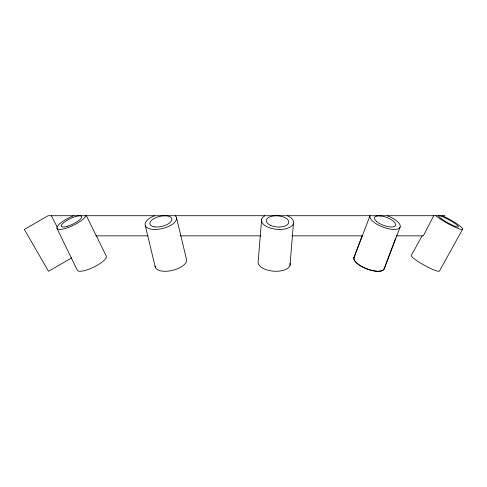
<?xml version="1.0" encoding="UTF-8"?>
<svg xmlns="http://www.w3.org/2000/svg" width="487" height="487" viewBox="0 0 487 487"><rect width="100%" height="100%" fill="white"/><g stroke="black" fill="none" stroke-linecap="round" stroke-linejoin="round"><path stroke-width="0.73" d="M261.635 219.302L258.189 261.148A16.108 7.969 4.7 0 0 273.992 271.216A16.108 7.969 4.7 0 0 290.045 263.23M290.015 265.312L293.46 223.472M353.891 257.538L362.2 235.562M354.134 257.538L369.974 215.717L369.95 217.36A16.108 6.075 20.7 0 0 394.202 229.438A16.108 6.075 20.7 0 0 391 217.36L387.238 215.717M395.554 238.429L384.024 268.921A16.108 6.088 20.7 0 1 365.5 268.404A16.108 6.088 20.7 0 1 354.493 256.631M400.119 227.082L384.267 268.921A16.108 6.075 20.7 0 1 365.767 268.404A16.108 6.075 20.7 0 1 354.737 256.631M433.759 215.717L423.325 235.848L396.442 235.848M422.126 235.848L411.272 255.45A16.108 2.277 29 0 0 424.445 265.312A16.108 2.277 29 0 0 439.475 271.009L462.65 229.164M85.919 215.717L84.89 217.36A16.108 4.353 -25.9 0 1 59.749 229.438A16.108 4.353 -25.9 0 1 69.818 217.36L73.567 215.717M264.837 215.717L262.749 217.36A16.108 7.969 4.7 0 0 279.538 229.438A16.108 7.969 4.7 0 0 290.355 217.36L287.458 215.717M71.741 257.867L48.511 271.283L24.35 229.438L48.116 215.717L444.984 215.717M154.525 215.717L151.049 217.36A16.108 7.329 -13.5 0 0 155.067 229.438A16.108 7.329 -13.5 0 0 176.434 217.36L175.326 215.717M95.86 235.848L147.981 235.848M180.08 235.848L261.038 235.848M291.786 235.848L362.827 235.848M442.36 215.717L445.794 217.36A16.108 2.277 29 0 1 461.932 229.438A16.108 2.277 29 0 1 437.916 217.36L435.902 215.717M51.379 215.717L57.198 227.088M86.406 215.717L96.274 235.848M96.414 235.848L106.33 256.253A16.108 4.353 -25.9 0 1 93.48 267.253A16.108 4.353 -25.9 0 1 77.299 270.206L56.967 228.36M176.434 217.36L186.454 259.206A16.108 7.329 -13.5 0 1 171.82 270.529A16.108 7.329 -13.5 0 1 155.122 265.981M145.266 225.414L155.286 267.253M376.396 215.942A11.274 4.261 20.7 0 1 380.804 215.942M67.413 226.266A11.274 3.044 -25.9 0 0 81.646 216.502A11.274 3.044 -25.9 0 0 65.392 221.384A11.274 3.044 -25.9 0 0 67.413 226.266M154.288 226.832A11.274 5.132 -13.5 0 0 171.808 219.923A11.274 5.132 -13.5 0 0 156.461 217.397A11.274 5.132 -13.5 0 0 154.288 226.832M270.638 225.371A11.274 5.582 4.7 0 0 288.688 222.845A11.274 5.582 4.7 0 0 273.317 215.942A11.274 5.582 4.7 0 0 270.638 225.371M441.106 218.566A11.274 1.589 29 0 0 457.914 227.021A11.274 1.589 29 0 0 446.622 218.566A11.274 1.589 29 0 0 441.106 218.566M376.542 221.384A11.274 4.255 20.7 0 0 394.854 226.266A11.274 4.255 20.7 0 0 383.756 216.502A11.274 4.255 20.7 0 0 376.542 221.384"/></g></svg>
